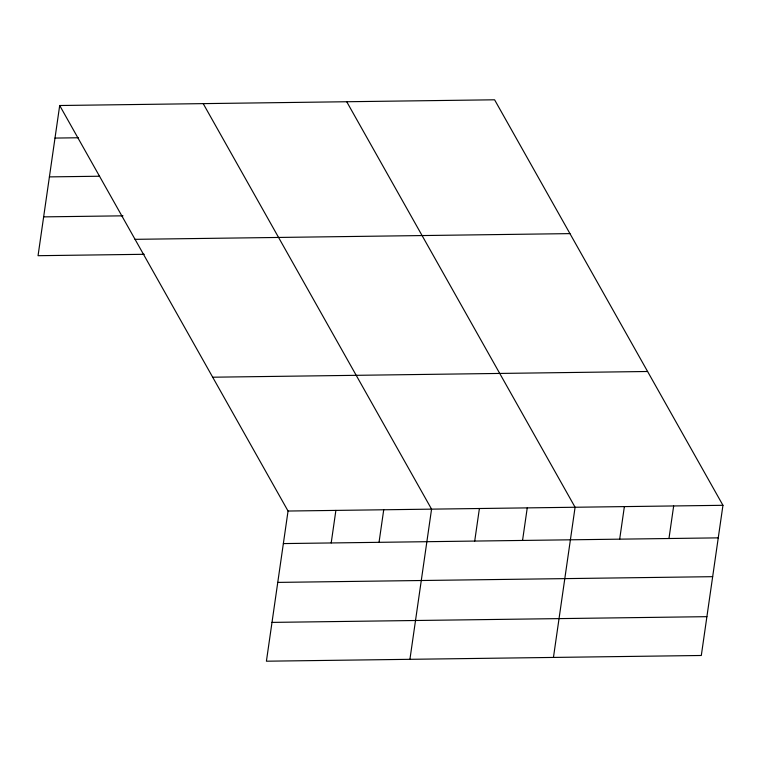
<?xml version="1.0" encoding="UTF-8"?>
<svg xmlns="http://www.w3.org/2000/svg" width="761" height="761" viewBox="0 0 761 761"><rect width="100%" height="100%" fill="white"/><g stroke="black" fill="none" stroke-linecap="round" stroke-linejoin="round"><path stroke-width="1.14" d="M59.691 105.513L288.048 511.031L266.407 661.204L701.309 655.487L722.95 505.304L494.593 99.796L59.691 105.513L38.05 255.696L144.229 254.298M331.197 542.954L335.886 510.403M379.035 542.327L383.725 509.775M409.922 659.321L431.563 509.138L203.206 103.629M474.712 541.071L479.401 508.51M522.55 540.443L527.249 507.882M553.447 657.428L575.088 507.254L346.721 101.736M619.682 539.159L624.372 506.607M668.967 538.512L673.666 505.96M55.001 138.074L78.335 137.76M49.408 176.885L99.577 176.229M43.643 216.875L122.987 215.829M135.049 239.334L569.951 233.617M212.69 377.209L647.592 371.492M288.048 511.031L722.95 505.304M283.358 543.582L718.26 537.865M277.765 582.403L712.667 576.676M272 622.393L706.902 616.667"/></g></svg>
